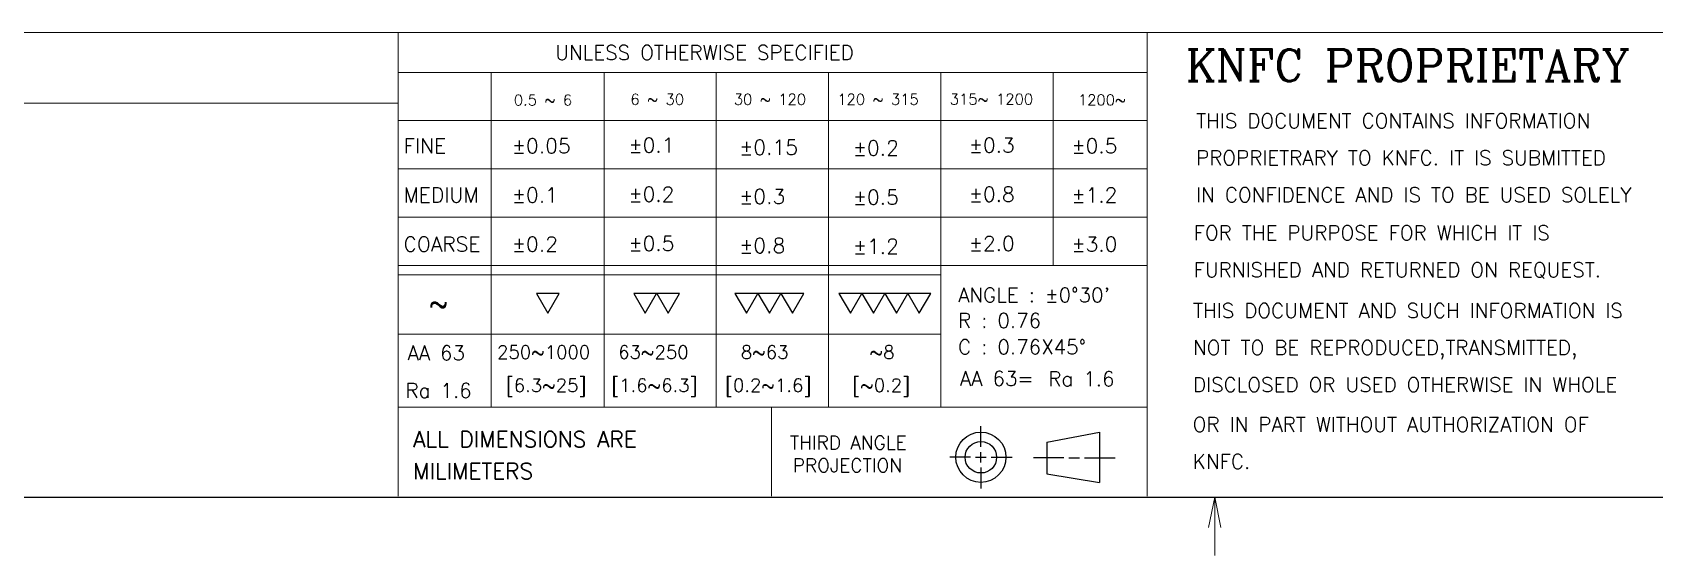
# Model space of a CAD drawing. Extents: x -59767 to 1106559, y -1290 to 1129522.
# Drawn here: x 42258 to 108857, y 509467 to 530948 of the extents above; entities that cross this region are included whole.
import ezdxf

# ---------------------------------------------------------------- set-up
doc = ezdxf.new("R2010")
doc.units = 0
doc.layers.get('0').update_dxf_attribs({"linetype": 'CONTINUOUS', "lineweight": 9})
doc.layers.add('1', color=2, linetype='CONTINUOUS')
doc.layers.add('15', color=1, linetype='CONTINUOUS')
doc.styles.add('ROMANC', font='romanc.shx', dxfattribs={"bigfont": 'whtgtxt.shx'})
doc.styles.add('ROMANS', font='romans.shx', dxfattribs={"bigfont": 'whgtxt.shx'})

# ---------------------------------------------------------------- blocks, each defined once
blk = doc.blocks.new('31')
blk.add_lwpolyline([(0, 0), (1.73, 3), (-1.73, 3)], close=True)

msp = doc.modelspace()

# ---------------------------------------------------------------- linework, layer by layer
at = {"linetype": 'Continuous'}
for p, q in [((19785.2, 530948.1), (178641.1, 530948.1)), ((57275.9, 530948.1), (57275.9, 511906.8)), ((88021.6, 530948.1), (88021.6, 511906.8)), ((57275.9, 529307.3), (88021.6, 529307.3)), ((61090.5, 529307.3), (61090.5, 515562.4)), ((65724.8, 529307.3), (65724.8, 515562.4)), ((70333.4, 529307.3), (70333.4, 515562.4)), ((74941.9, 529307.3), (74941.9, 515562.4)), ((79550.5, 529307.3), (79550.5, 515562.4)), ((84159, 529307.3), (84159, 521380.6)), ((19785.2, 528047), (57275.9, 528047)), ((57275.9, 527325.6), (88021.6, 527325.6)), ((57275.9, 525343.9), (88021.6, 525343.9)), ((57275.9, 523362.3), (88021.6, 523362.3)), ((57275.9, 521380.6), (88021.6, 521380.6)), ((57275.9, 520990.3), (79550.5, 520990.3)), ((57275.9, 515562.4), (88021.6, 515562.4)), ((72606.6, 515562.4), (72606.6, 511906.8)), ((90796.7, 511870), (90537.9, 510623.8)), ((90796.7, 511870), (91055.4, 510623.8))]:
    msp.add_line(p, q, dxfattribs=at)
for p, q in [((57275.9, 518564), (79550.5, 518564)), ((90796.7, 511870), (90796.7, 509466.6))]:
    msp.add_line(p, q)
at = {"layer": '1'}
for p, q in [((81197, 513931.5), (81197, 514784.5)), ((80770.5, 513504.9), (79917.4, 513504.9)), ((80983.8, 513504.9), (81410.3, 513504.9)), ((81197, 513291.7), (81197, 513718.2)), ((81623.5, 513504.9), (82476.6, 513504.9)), ((81197, 513078.4), (81197, 512225.4)), ((84601.1, 513476.3), (83351.7, 513476.3)), ((84814.4, 513476.3), (85240.9, 513476.3)), ((85454.2, 513476.3), (86716.9, 513476.3))]:
    msp.add_line(p, q, dxfattribs=at)
at = {"layer": '1', "linetype": 'Continuous'}
for p, q in [((83909.8, 514124), (86068.8, 514536.5)), ((86068.8, 514536.5), (86068.8, 512473.4)), ((83909.8, 514124), (83909.8, 512828.6)), ((83909.9, 512828.6), (86068.8, 512473.4))]:
    msp.add_line(p, q, dxfattribs=at)
for radius in [1031.5, 647.7]:
    msp.add_circle((81197, 513504.9), radius, dxfattribs=at)
at = {"layer": '15'}
msp.add_line((2838.9, 511870), (178754.5, 511870), dxfattribs=at)

# ---------------------------------------------------------------- block references
at = {"layer": '1', "xscale": 272.0180361076714, "yscale": 272.0180361076714, "zscale": 272.0180361076714}
for p in [(63419.5, 519414.4), (67415, 519414.4), (68357.3, 519414.4), (71572.5, 519414.4), (72514.8, 519414.4), (73457.1, 519414.4), (75842.7, 519414.4), (76785, 519414.4), (77727.3, 519414.4), (78669.6, 519414.4)]:
    msp.add_blockref('31', p, dxfattribs=at)

# ---------------------------------------------------------------- texts
at = {"layer": '1', "linetype": 'Continuous'}
for s, height, style, p in [('UNLESS OTHERWISE SPECIFIED', 598.44, 'ROMANS', (63719.8, 529820.6)), ('KNFC PROPRIETARY', 1305.687, 'ROMANC', (89606.6, 528944.4)), ('0.5 ~ 6', 443.39, 'ROMANS', (62022.4, 527948.8)), ('6 ~ 30', 443.39, 'ROMANS', (66808.3, 527978.7)), ('30 ~ 120', 443.39, 'ROMANS', (71055.9, 527978.7)), ('120 ~ 315', 443.39, 'ROMANS', (75303.4, 527978.7)), ('315~ 1200', 443.39, 'ROMANS', (79920.8, 527985.3)), ('1200~ ', 443.39, 'ROMANS', (85181.8, 527955.4)), ('THIS DOCUMENT CONTAINS INFORMATION', 598.44, 'ROMANS', (90033.2, 527019.9)), ('FINE', 609.66, 'ROMANS', (57492.9, 525986.9)), ('%%P0.05', 609.66, 'ROMANS', (61950.7, 525986.9)), ('%%P0.1', 609.66, 'ROMANS', (66736.6, 526016.8)), ('%%P0.15', 609.66, 'ROMANS', (71283.2, 525927.2)), ('%%P0.2', 609.66, 'ROMANS', (75949.5, 525897.3)), ('%%P0.3', 609.66, 'ROMANS', (80705.5, 526016.8)), ('%%P0.5', 609.66, 'ROMANS', (84923.1, 525986.9)), ('PROPRIETRARY TO KNFC. IT IS SUBMITTED', 598.44, 'ROMANS', (90033.2, 525499.9)), ('MEDIUM', 609.66, 'ROMANS', (57492.9, 523968.1)), ('%%P0.1', 609.66, 'ROMANS', (61950.7, 523968.1)), ('%%P0.2', 609.66, 'ROMANS', (66736.6, 523998)), ('%%P0.3', 609.66, 'ROMANS', (71283.2, 523908.3)), ('%%P0.5', 609.66, 'ROMANS', (75949.5, 523878.5)), ('%%P0.8', 609.66, 'ROMANS', (80705.5, 523998)), ('%%P1.2', 609.66, 'ROMANS', (84923.1, 523968.1)), ('IN CONFIDENCE AND IS TO BE USED SOLELY', 598.44, 'ROMANS', (90033.2, 523979.8)), ('FOR THE PURPOSE FOR WHICH IT IS', 598.44, 'ROMANS', (89934.6, 522420.5)), ('COARSE', 609.66, 'ROMANS', (57492.9, 521949.3)), ('%%P0.2', 609.66, 'ROMANS', (61950.7, 521949.3)), ('%%P0.5', 609.66, 'ROMANS', (66736.6, 521979.1)), ('%%P0.8', 609.66, 'ROMANS', (71283.2, 521889.5)), ('%%P1.2', 609.66, 'ROMANS', (75949.5, 521859.6)), ('%%P2.0', 609.66, 'ROMANS', (80705.5, 521979.1)), ('%%P3.0', 609.66, 'ROMANS', (84923.1, 521949.3)), ('FURNISHED AND RETURNED ON REQUEST.', 598.44, 'ROMANS', (89934.6, 520900.5)), ("ANGLE : %%P0%%D30'", 598.44, 'ROMANS', (80261.3, 519868.3)), ('~', 771.1, 'ROMANS', (58537.7, 519435.8)), ('THIS DOCUMENT AND SUCH INFORMATION IS', 598.44, 'ROMANS', (89907.8, 519226.4)), ('R : 0.76', 598.44, 'ROMANS', (80261.3, 518821.2)), ('C : 0.76X45%%D', 598.44, 'ROMANS', (80261.3, 517733.7)), ('NOT TO BE REPRODUCED,TRANSMITTED,', 598.44, 'ROMANS', (89907.8, 517706.4)), ('AA 63', 598.44, 'ROMANS', (57656.4, 517487.8)), ('AA 63=', 598.44, 'ROMANS', (80341.9, 516440.6)), ('Ra 1.6', 598.44, 'ROMANS', (83965.4, 516425.4)), ('Ra 1.6', 598.44, 'ROMANS', (57572.8, 515942.1)), ('DISCLOSED OR USED OTHERWISE IN WHOLE', 598.44, 'ROMANS', (89907.8, 516186.3)), ('OR IN PART WITHOUT AUTHORIZATION OF', 598.44, 'ROMANS', (89896.1, 514550.3)), ('ALL DIMENSIONS ARE', 652.843, 'ROMANS', (57893.3, 513917.4)), ('THIRD ANGLE', 556.887, 'ROMANS', (73355, 513826.3)), ('KNFC.', 598.44, 'ROMANS', (89896.1, 513030.3)), ('MILIMETERS', 652.84, 'ROMANS', (57893.3, 512608.2)), ('PROJECTION', 556.89, 'ROMANS', (73473.6, 512890))]:
    msp.add_text(s, height=height, dxfattribs=dict(at, style=style)).set_placement(p)
at = {"layer": '1', "style": 'ROMANS'}
for s, p in [('250~1000', (61333.6, 517548.6)), ('63~250', (66308.1, 517548.6)), ('8~63', (71342.2, 517548.6)), ('~8', (76629.3, 517548.6)), ('[6.3~25]', (61693.3, 516185.2)), ('[1.6~6.3]', (66021.9, 516185.2)), ('[0.2~1.6]', (70693.1, 516185.2)), ('[~0.2]', (75912.7, 516185.2))]:
    msp.add_text(s, height=544.04, dxfattribs=at).set_placement(p)

doc.saveas('drawing.dxf')
